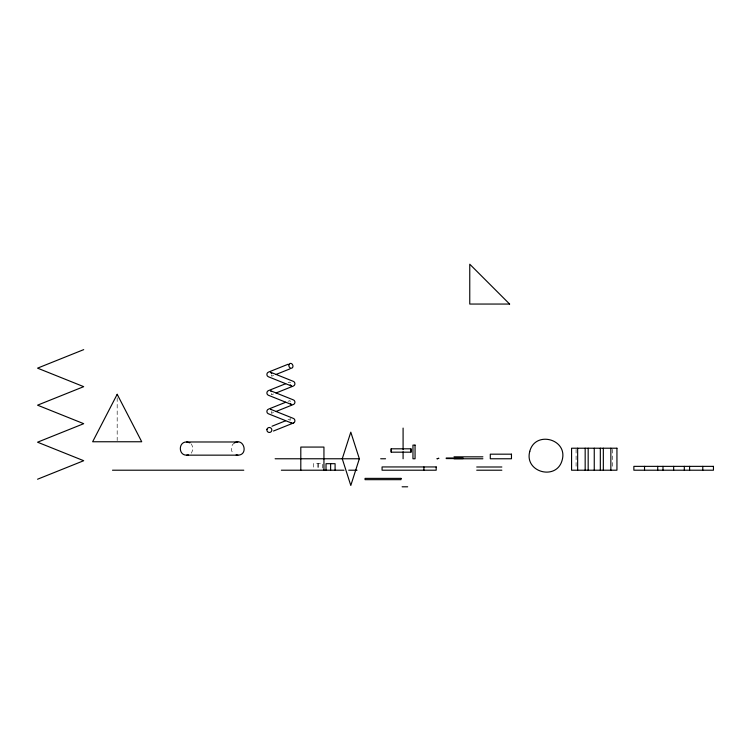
<?xml version="1.0" encoding="UTF-8"?>
<svg xmlns="http://www.w3.org/2000/svg" width="751" height="751" viewBox="0 0 751 751"><rect width="100%" height="100%" fill="white"/><g stroke="black" fill="none" stroke-linecap="round" stroke-linejoin="round"><path stroke-width="0.56" stroke-dasharray="3.75 2.82" d="M271.9 411.37L271.214 413.163M289.933 420.673L290.29 419.424M289.924 402.085L290.327 400.865M271.862 374.833L271.327 376.016M271.843 393.449L271.271 394.613M290.083 382.841L290.384 382.259M191.374 453.219L193.307 448.563L191.374 443.907M234.537 442.865C230.876 444.874 230.153 450.328 233.167 453.219M271.796 376.157L273.646 375.416M288.046 382.766L289.858 382.034M271.74 394.716L273.599 393.965M287.999 401.325L289.802 400.602M271.665 413.228L273.533 412.477M287.943 419.847L290.853 418.673M612.412 449.37L612.412 467.892M576.092 449.37L576.092 467.892M322.592 468.033L322.592 463.686L313.533 463.686L313.533 468.033M318.133 463.686L318.133 468.033M317.992 463.686L317.992 468.033M117.184 397.777L117.184 440.593"/><path stroke-width="1.13" d="M410.9 450.262C411.135 445.822 411.332 454.618 410.91 451.135M411.06 452.177L391.168 452.177L391.205 448.816L411.022 448.807M359.344 458.767L350.801 485.465L342.259 458.767L350.801 432.163L359.344 458.767L275.119 458.767M391.168 448.807L391.243 452.074M273.477 431.027L293.669 422.926C295.594 421.968 295.218 418.833 293.143 418.316L270.557 409.267L271.102 409.642M234.537 442.865C243.991 437.392 248.778 455.162 237.842 455.153L186.699 455.153C178.212 455.481 178.212 441.644 186.699 441.982L237.842 441.982M83.708 349.637L37.55 368.15L83.708 386.662L37.55 405.174L83.708 423.686L37.55 442.198L83.708 460.71L37.55 479.222M288.102 364.244L268.473 372.12C266.436 372.787 266.314 375.941 268.323 376.73L291.595 386.061L290.177 384.756M276.039 374.458L290.027 368.844M285.68 383.714L268.539 390.586C266.474 391.196 266.305 394.35 268.276 395.204L291.66 404.592L290.562 403.888M276.011 392.998L293.519 385.976C295.509 385.15 295.34 381.996 293.303 381.348L270.407 372.167L271.731 373.547M285.652 402.264L268.633 409.088C266.558 409.624 266.22 412.759 268.173 413.679L291.754 423.132L290.637 422.456M275.964 411.501L293.594 404.432C295.556 403.559 295.321 400.405 293.237 399.842L270.463 390.708L271.449 391.562M272.012 426.23L285.605 420.776M292.665 423.32L293.669 422.926M186.699 455.153L188.407 454.928M454.017 456.833L482.893 456.833M446.207 457.997L463.142 457.997M446.207 458.579L463.142 458.579M380.682 458.767L385.554 458.767M454.017 458.767L482.893 458.767M476.716 467L501.856 467M112.5 470.21L243.793 470.21M281.343 470.21L343.996 470.21M348.708 470.21L357.025 470.21M476.716 470.21L501.856 470.21M402.114 486.798L407.671 486.798M186.699 441.982L190.003 442.865M236.133 454.928L237.842 455.153M702.786 466.362L702.786 470.21M689.587 466.362L689.587 470.21M684.321 466.362L684.321 470.21M673.656 466.362L673.656 470.21M662.992 466.362L662.992 470.21M657.726 466.362L657.726 470.21M644.527 466.362L644.527 470.21M610.854 448.216L610.854 470.21M603.335 448.216L603.335 470.21M600.331 448.216L600.331 470.21M594.257 448.216L594.257 470.21M588.174 448.216L588.174 470.21M585.17 448.216L585.17 470.21M577.65 448.216L577.65 470.21M423.911 466.944L423.911 470.21M403.09 428.079L403.09 449.68M403.09 451.773L403.09 458.767M335.087 470.21L335.087 463.686L326.018 463.686L326.018 470.21M330.618 463.686L330.618 470.21M323.944 470.21L323.944 447.07L300.804 447.07L300.804 470.21M529.784 451.332C523.926 472.313 556.763 481.109 562.189 460.016C568.038 439.035 535.2 430.239 529.784 451.332M117.184 394.303L92.645 441.757L141.723 441.757L117.184 394.303M509.61 304.052L469.76 304.052L469.76 264.202L509.61 304.052M415.059 445.108L412.956 445.108L412.956 458.767L415.059 458.767L415.059 445.108M616.937 448.216L571.567 448.216L571.567 470.21L616.937 470.21L616.937 448.216M511.469 454.177L490.29 454.177L490.29 458.767L511.469 458.767L511.469 454.177M438.734 458.317L437.11 458.767L438.734 458.317M713.45 466.362L633.863 466.362L633.863 470.21L713.45 470.21L713.45 466.362M436.19 466.944L382.071 466.944L382.071 470.21L436.19 470.21L436.19 466.944M401.015 478.378L365.052 478.378L365.052 479.664L401.015 479.664L401.015 478.378M266.962 429.328A2.506 2.478 68.1 0 0 270.022 432.398A2.506 2.478 68.1 0 0 271.12 428.22A2.506 2.478 68.1 0 0 266.962 429.328M288.928 364.733A2.506 1.99 68.1 0 0 291.36 368.243A2.506 1.99 68.1 0 0 292.421 364.451A2.506 1.99 68.1 0 0 288.928 364.733"/></g></svg>
